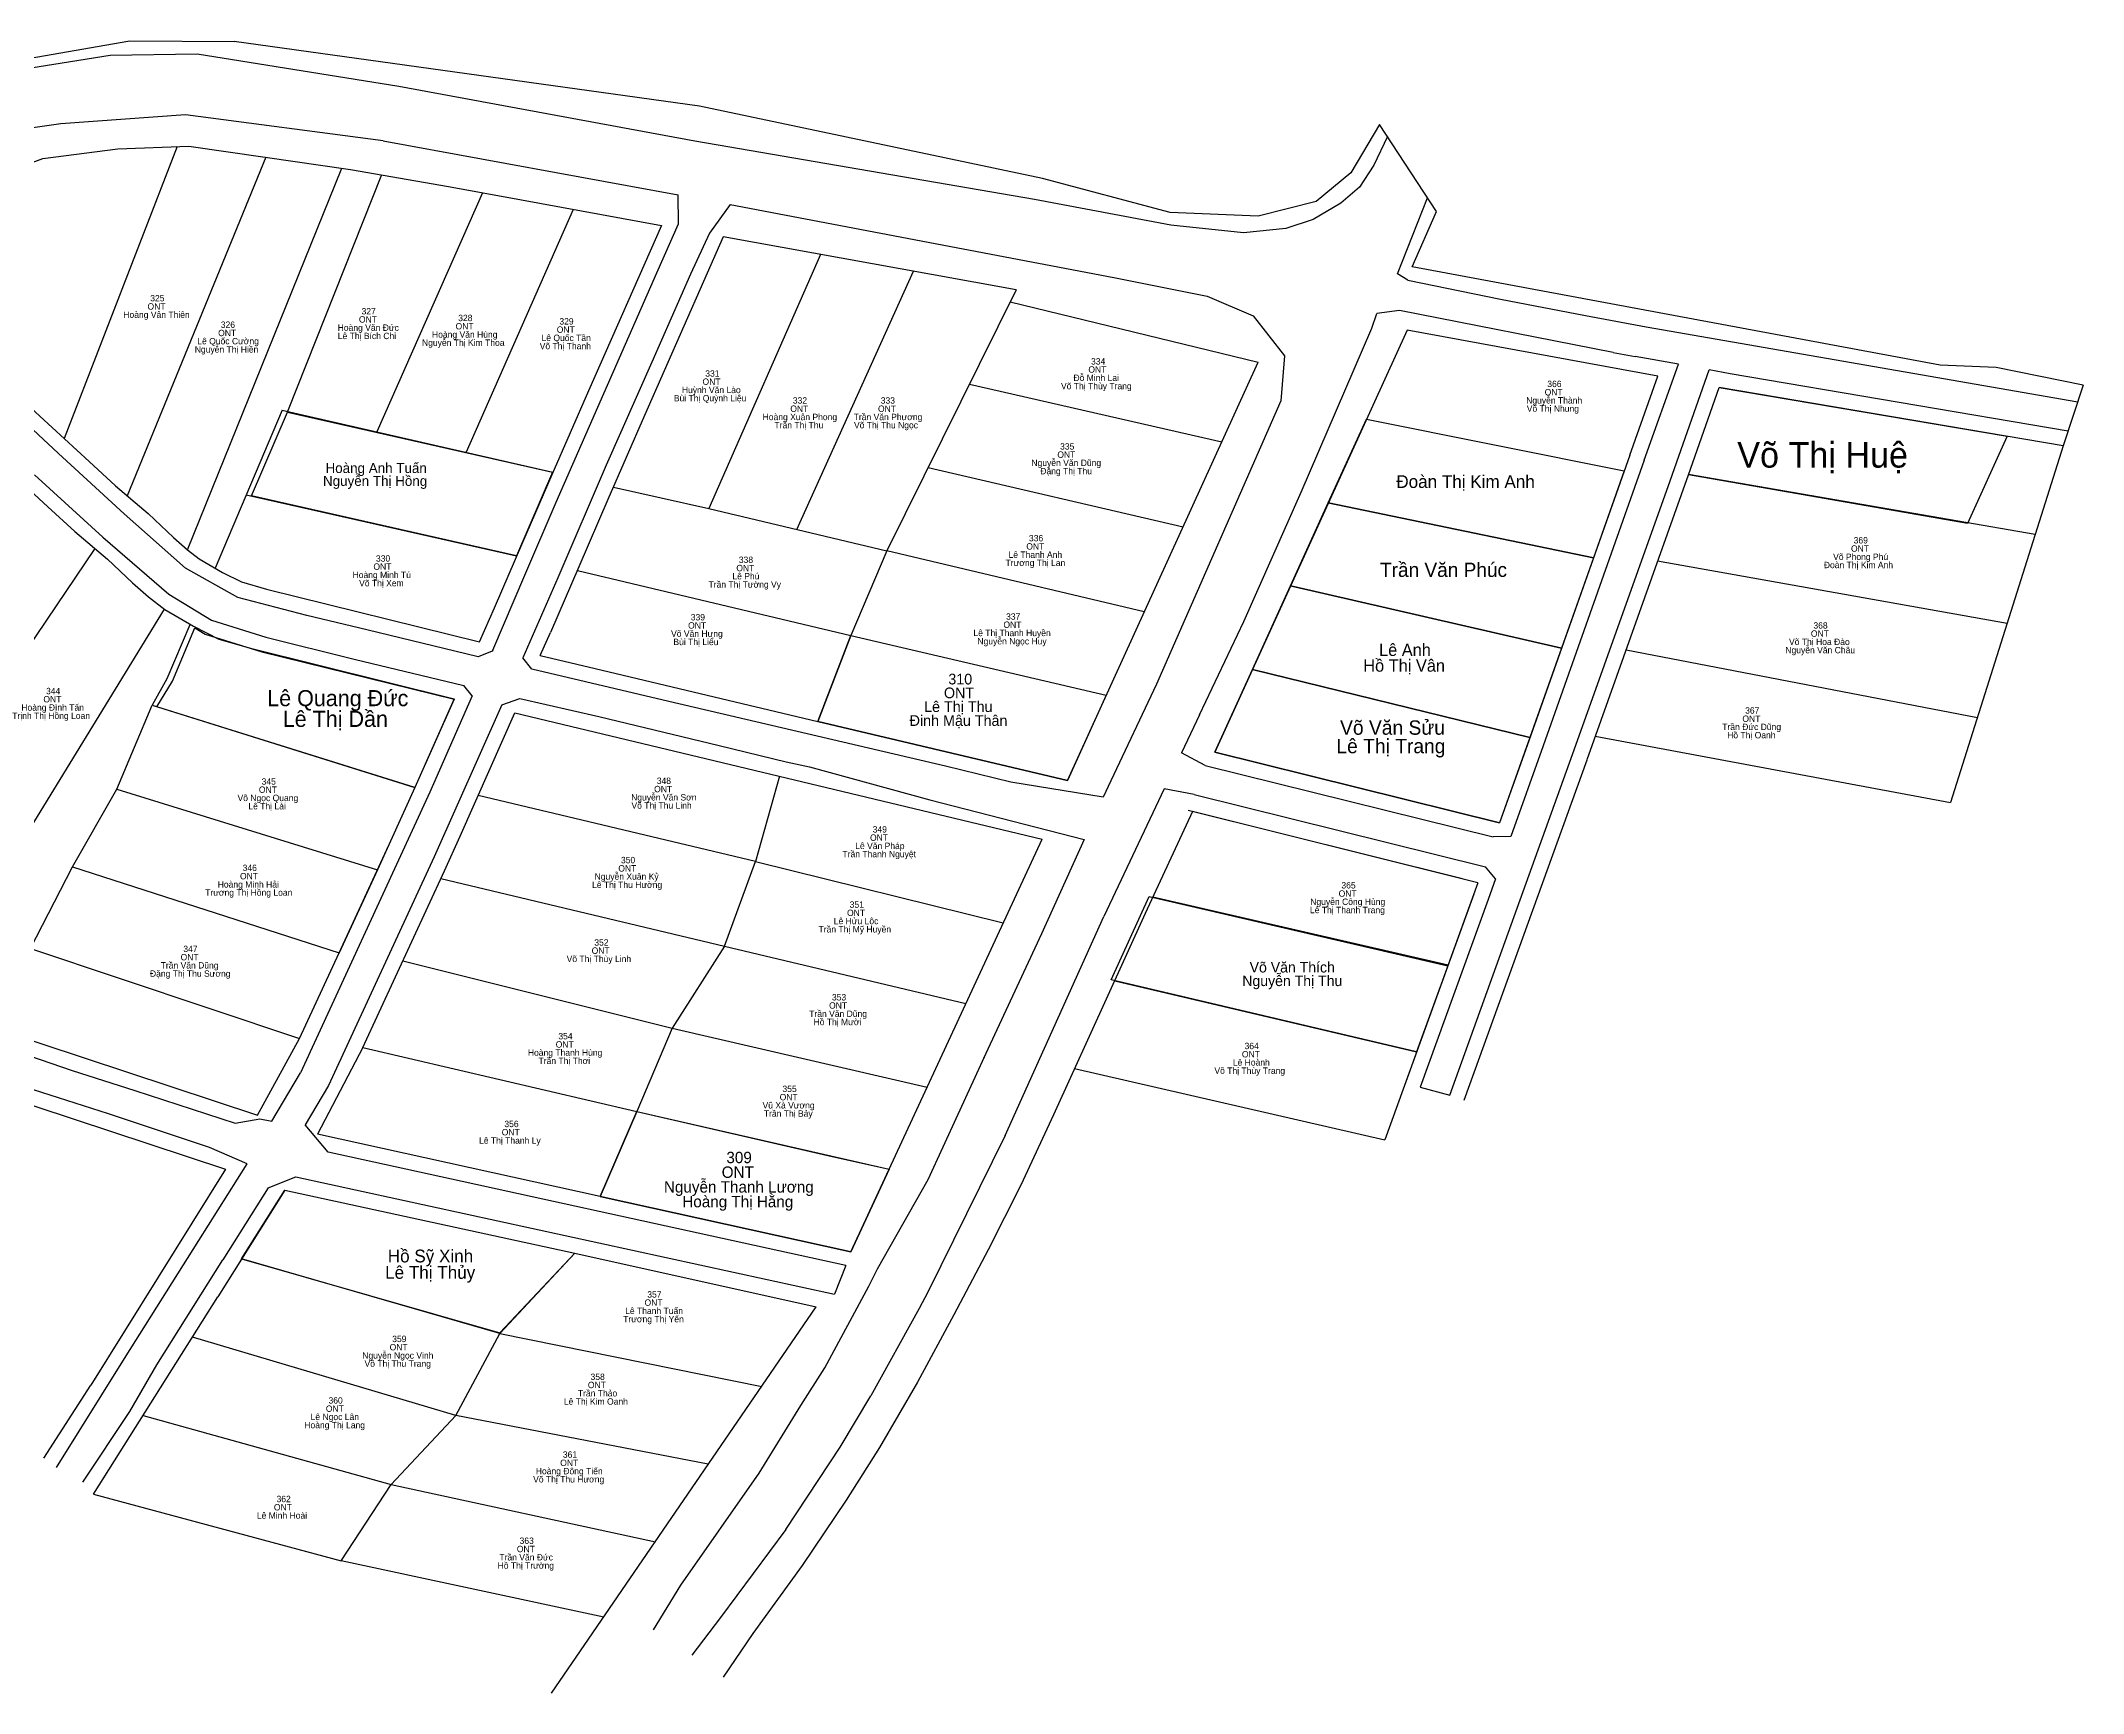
# Model space of a CAD drawing. Extents: x 540459 to 540767, y 1835157 to 1835365.
# Drawn here: x 540566.5 to 540766.6, y 1835202.7 to 1835364.6 of the extents above; entities that cross this region are included whole.
import ezdxf

# ---------------------------------------------------------------- set-up
doc = ezdxf.new("R2010")
doc.units = 0
for name, color, linetype in [('Level 10', 7, 'Continuous'), ('Level 16', 7, 'Continuous'), ('Level 22', 7, 'Continuous'), ('Level 23', 7, 'Continuous'), ('Level 52', 7, 'Continuous'), ('Level 54', 7, 'Continuous')]:
    doc.layers.add(name, color=color, linetype=linetype)

msp = doc.modelspace()

# ---------------------------------------------------------------- linework, layer by layer
at = {"layer": 'Level 10'}
for p, q in [((540579.9, 1835354.24), (540568.82, 1835325.63)), ((540588.56, 1835353.2), (540575, 1835320.03)), ((540580.91, 1835314.75), (540596.01, 1835352.13)), ((540599.91, 1835351.46), (540590.69, 1835328.3)), ((540609.81, 1835349.71), (540599.45, 1835326.29)), ((540618.68, 1835348.09), (540608.21, 1835324.29)), ((540642.9, 1835343.68), (540631.96, 1835318.79)), ((540640.58, 1835316.74), (540652.01, 1835342.03)), ((540662.09, 1835340.21), (540649.41, 1835314.63)), ((540661.5, 1835339.04), (540685.78, 1835333.12)), ((540657.51, 1835330.97), (540682.22, 1835325.32)), ((540590.17, 1835328.42), (540616.7, 1835322.34)), ((540696.4, 1835327.55), (540721.65, 1835322.49)), ((540653.46, 1835322.81), (540678.43, 1835316.99)), ((540761.91, 1835316.23), (540727.94, 1835322.11)), ((540586.62, 1835320.04), (540583.62, 1835312.95)), ((540586.66, 1835320.13), (540613.13, 1835314.16)), ((540586.66, 1835320.13), (540613.13, 1835314.16)), ((540622.62, 1835320.89), (540631.96, 1835318.79)), ((540692.65, 1835319.33), (540718.63, 1835313.94)), ((540631.96, 1835318.79), (540649.41, 1835314.63)), ((540571.82, 1835314.86), (540554.99, 1835289.94)), ((540649.41, 1835314.63), (540645.88, 1835306.36)), ((540674.63, 1835308.65), (540649.41, 1835314.63)), ((540759.16, 1835307.52), (540724.92, 1835313.62)), ((540619.09, 1835312.71), (540645.88, 1835306.36)), ((540688.95, 1835311.2), (540715.5, 1835305.09)), ((540578.6, 1835308.93), (540562.98, 1835283.38)), ((540581.11, 1835307.39), (540578.87, 1835302.11)), ((540645.88, 1835306.36), (540642.64, 1835297.91)), ((540645.88, 1835306.36), (540670.9, 1835300.49)), ((540645.88, 1835306.36), (540670.9, 1835300.49)), ((540721.83, 1835304.95), (540756.25, 1835298.32)), ((540578.87, 1835302.11), (540577.43, 1835299.51)), ((540685.23, 1835303.02), (540712.41, 1835296.36)), ((540573.97, 1835291.3), (540577.43, 1835299.51)), ((540577.43, 1835299.51), (540603.17, 1835291.46)), ((540718.81, 1835296.47), (540753.62, 1835289.98)), ((540573.97, 1835291.3), (540599.5, 1835283.38)), ((540638.88, 1835292.57), (540636.54, 1835284.19)), ((540636.54, 1835284.19), (540609.36, 1835290.67)), ((540705.8, 1835282.5), (540678.94, 1835289.2)), ((540569.63, 1835283.68), (540595.75, 1835275.25)), ((540633.5, 1835275.9), (540636.54, 1835284.19)), ((540636.54, 1835284.19), (540660.81, 1835278.18)), ((540605.72, 1835282.54), (540633.5, 1835275.9)), ((540704.39, 1835274.05), (540675.46, 1835280.7)), ((540706.9, 1835281), (540700.24, 1835262.63)), ((540565.53, 1835275.68), (540591.88, 1835266.88)), ((540633.5, 1835275.9), (540628.37, 1835267.86)), ((540633.5, 1835275.9), (540657.15, 1835270.29)), ((540601.99, 1835274.46), (540628.37, 1835267.86)), ((540671.73, 1835272.52), (540701.3, 1835265.55)), ((540628.37, 1835267.86), (540624.91, 1835259.71)), ((540628.37, 1835267.86), (540653.36, 1835262.11)), ((540598.07, 1835265.97), (540624.91, 1835259.71)), ((540667.8, 1835263.91), (540698.18, 1835256.93)), ((540624.91, 1835259.71), (540621.33, 1835251.4)), ((540624.91, 1835259.71), (540644.04, 1835255.3)), ((540644.04, 1835255.3), (540649.63, 1835254.07)), ((540586.2, 1835245.27), (540611.5, 1835238.03)), ((540611.5, 1835238.03), (540618.85, 1835245.83)), ((540607.17, 1835229.94), (540581.39, 1835237.62)), ((540607.17, 1835229.94), (540611.5, 1835237.98)), ((540611.5, 1835237.98), (540637.15, 1835232.77)), ((540576.55, 1835229.94), (540600.86, 1835223.18)), ((540600.86, 1835223.18), (540607.17, 1835229.94)), ((540631.92, 1835225.15), (540607.17, 1835229.94)), ((540571.69, 1835222.22), (540595.96, 1835215.7)), ((540595.96, 1835215.7), (540600.86, 1835223.18)), ((540600.86, 1835223.18), (540626.73, 1835217.57)), ((540621.67, 1835210.19), (540595.96, 1835215.7))]:
    msp.add_line(p, q, dxfattribs=at)
for points in [[(540730.96, 1835330.64), (540759.17, 1835325.86), (540755.26, 1835317.31), (540727.93, 1835322.08)], [(540590.71, 1835328.21), (540616.66, 1835322.35), (540613.13, 1835314.16), (540587.16, 1835320.02)], [(540696.4, 1835327.55), (540721.65, 1835322.49), (540718.63, 1835313.94), (540692.65, 1835319.33)], [(540692.65, 1835319.33), (540718.63, 1835313.94), (540715.5, 1835305.09), (540688.95, 1835311.2)], [(540688.95, 1835311.2), (540715.5, 1835305.09), (540712.41, 1835296.36), (540685.23, 1835303.02)], [(540581.63, 1835307.08), (540582.64, 1835306.47), (540588.17, 1835304.73), (540607.01, 1835300.12), (540603.17, 1835291.46), (540577.9, 1835299.36), (540579.43, 1835301.87)], [(540645.88, 1835306.36), (540670.9, 1835300.49), (540667.1, 1835292.14), (540642.64, 1835297.91)], [(540685.23, 1835303.02), (540712.41, 1835296.36), (540709.42, 1835288), (540681.54, 1835294.92)], [(540624.91, 1835259.71), (540649.63, 1835254.07), (540645.87, 1835245.96), (540621.33, 1835251.4)], [(540590.44, 1835252.02), (540618.85, 1835245.83), (540611.5, 1835237.98), (540586.2, 1835245.27)]]:
    msp.add_lwpolyline(points, close=True, dxfattribs=at)
for points in [[(540766.6, 1835330.87), (540764.66, 1835324.92)], [(540565.53, 1835275.68), (540569.63, 1835283.68), (540573.97, 1835291.3)], [(540675.11, 1835280.78), (540704.36, 1835273.97), (540701.3, 1835265.55), (540671.38, 1835272.61), (540675.11, 1835280.78)]]:
    msp.add_lwpolyline(points, dxfattribs=at)
at = {"layer": 'Level 22'}
for p, q in [((540573.33, 1835363.15), (540561.66, 1835361.31)), ((540581.83, 1835363.28), (540573.33, 1835363.15)), ((540601.59, 1835360.14), (540581.83, 1835363.28)), ((540600.06, 1835354.8), (540628.98, 1835349.5)), ((540634.05, 1835348.57), (540671.64, 1835341.42)), ((540699.44, 1835341.77), (540702.38, 1835349.21)), ((540671.64, 1835341.42), (540680.79, 1835339.59)), ((540700.46, 1835341.14), (540699.44, 1835341.77)), ((540680.79, 1835339.59), (540685.28, 1835337.66)), ((540700.46, 1835341.14), (540709.54, 1835339.3)), ((540685.28, 1835337.66), (540688.35, 1835333.75)), ((540696.93, 1835336.45), (540697.42, 1835337.89)), ((540699.62, 1835338.17), (540697.42, 1835337.89)), ((540720.56, 1835334.08), (540699.62, 1835338.17)), ((540709.54, 1835339.3), (540717.86, 1835337.68)), ((540717.86, 1835337.68), (540723.8, 1835336.58)), ((540723.8, 1835336.58), (540766.07, 1835329.22)), ((540556.47, 1835335.17), (540568.26, 1835324.17)), ((540688.35, 1835333.75), (540688.01, 1835329.32)), ((540720.56, 1835334.08), (540722.73, 1835333.69)), ((540726.96, 1835332.91), (540722.73, 1835333.69)), ((540723.6, 1835323.51), (540726.96, 1835332.91)), ((540726.13, 1835321.5), (540729.97, 1835332.36)), ((540732.02, 1835331.98), (540729.97, 1835332.36)), ((540765.13, 1835326.37), (540732.02, 1835331.98)), ((540688.01, 1835329.32), (540675.84, 1835301.58)), ((540723.6, 1835323.51), (540713.7, 1835295.52)), ((540572.61, 1835315.99), (540565.91, 1835322.09)), ((540716.59, 1835294.69), (540726.13, 1835321.5)), ((540572.61, 1835315.99), (540579.06, 1835310.39)), ((540579.06, 1835310.39), (540583.26, 1835307.85)), ((540583.26, 1835307.85), (540588.58, 1835306.18)), ((540588.58, 1835306.18), (540597.21, 1835304.04)), ((540597.21, 1835304.04), (540607.98, 1835301.43)), ((540608.78, 1835300.42), (540607.98, 1835301.43)), ((540608.78, 1835300.42), (540604.65, 1835291)), ((540611.69, 1835299.56), (540605.06, 1835284.65)), ((540680.03, 1835298.57), (540678.26, 1835294.85)), ((540713.7, 1835295.52), (540710.53, 1835286.66)), ((540680.6, 1835293.61), (540678.26, 1835294.85)), ((540680.6, 1835293.61), (540708.79, 1835286.61)), ((540704.56, 1835261.32), (540716.59, 1835294.69)), ((540676.59, 1835291.31), (540670.66, 1835278.81)), ((540679.51, 1835290.78), (540676.58, 1835291.31)), ((540604.65, 1835291), (540591.97, 1835263.5)), ((540679.51, 1835290.78), (540708.06, 1835283.68)), ((540710.53, 1835286.66), (540708.79, 1835286.61)), ((540605.06, 1835284.65), (540594.71, 1835262.27)), ((540709.04, 1835282.51), (540708.06, 1835283.68)), ((540709.04, 1835282.51), (540708.31, 1835280.49)), ((540708.31, 1835280.49), (540701.65, 1835262.11)), ((540663.82, 1835263.61), (540670.66, 1835278.81)), ((540559.76, 1835267.1), (540569.59, 1835263.74)), ((540653.47, 1835253.05), (540659.32, 1835265.85)), ((540569.59, 1835263.74), (540575.75, 1835261.78)), ((540589.16, 1835258.77), (540591.97, 1835263.5)), ((540661.01, 1835257.36), (540663.82, 1835263.61)), ((540573.17, 1835259.49), (540565.8, 1835261.85)), ((540575.75, 1835261.78), (540585.56, 1835258.58)), ((540594.71, 1835262.27), (540592.43, 1835258.39)), ((540701.65, 1835262.11), (540704.56, 1835261.32)), ((540583.04, 1835256.17), (540573.17, 1835259.49)), ((540585.56, 1835258.58), (540587.97, 1835259)), ((540587.97, 1835259), (540589.16, 1835258.77)), ((540594.67, 1835255.73), (540592.43, 1835258.39)), ((540661.01, 1835257.36), (540653.41, 1835242)), ((540586.73, 1835254.58), (540583.04, 1835256.17)), ((540645.4, 1835244.61), (540594.67, 1835255.73)), ((540582.02, 1835247.08), (540586.73, 1835254.58)), ((540588.79, 1835252.22), (540591.52, 1835253.32)), ((540591.52, 1835253.32), (540644.27, 1835241.83)), ((540588.79, 1835252.22), (540584.35, 1835245.17)), ((540648.48, 1835244.3), (540653.47, 1835253.05)), ((540574.74, 1835235.53), (540582.02, 1835247.08)), ((540577.9, 1835234.9), (540584.35, 1835245.17)), ((540645.4, 1835244.61), (540644.27, 1835241.83)), ((540647.63, 1835242.59), (540648.48, 1835244.3)), ((540643.32, 1835234.6), (540647.63, 1835242.59)), ((540653.41, 1835242), (540652.58, 1835240.42)), ((540652.58, 1835240.42), (540647.83, 1835231.86)), ((540568.05, 1835224.84), (540574.74, 1835235.53)), ((540575.24, 1835230.33), (540577.9, 1835234.9)), ((540570.63, 1835223.4), (540575.24, 1835230.33)), ((540629.23, 1835213.31), (540636.89, 1835224.27)), ((540639.52, 1835218.76), (540633.11, 1835210.14)), ((540626.56, 1835208.92), (540629.23, 1835213.31)), ((540633.11, 1835210.14), (540630.29, 1835206.44))]:
    msp.add_line(p, q, dxfattribs=at)
for points in [[(540698.44, 1835355.23), (540697.11, 1835352.42), (540695.7, 1835350.25), (540693.89, 1835348.69), (540691.18, 1835347.09), (540688.5, 1835346.23), (540684.36, 1835345.79), (540677.22, 1835346.53), (540663.86, 1835349.06), (540630.59, 1835354.77), (540601.59, 1835360.14)], [(540600.06, 1835354.8), (540580.71, 1835357.35), (540568.49, 1835356.47), (540562.78, 1835355.66), (540556.59, 1835352.19), (540551.09, 1835348.18), (540546.94, 1835343.65)], [(540610.8, 1835304.91), (540613.95, 1835312.25), (540617.03, 1835319.41), (540621.09, 1835328.7), (540626.89, 1835341.87), (540628.99, 1835346.68), (540628.98, 1835349.5)], [(540634.05, 1835348.57), (540632.03, 1835345.75), (540630.16, 1835341.74), (540626.37, 1835333.11), (540621.91, 1835323.03), (540617.19, 1835312), (540613.75, 1835304.16)], [(540680.03, 1835298.57), (540684.39, 1835307.72), (540689.99, 1835320.37), (540696.93, 1835336.45)], [(540610.8, 1835304.91), (540610.74, 1835304.81), (540609.38, 1835304.26), (540598.47, 1835306.9), (540592.59, 1835308.31), (540585.83, 1835310.07), (540580.71, 1835312.93), (540574.69, 1835318.27), (540568.26, 1835324.17)], [(540670.6, 1835290.49), (540661.54, 1835291.98), (540655.15, 1835293.53), (540628.06, 1835299.87), (540614.62, 1835303.05), (540613.75, 1835304.16)], [(540675.84, 1835301.58), (540671.34, 1835292.12), (540670.6, 1835290.49)], [(540611.69, 1835299.56), (540613.46, 1835300.18), (540621.2, 1835298.41), (540632.98, 1835295.57), (540639.55, 1835293.98), (540641.82, 1835293.47), (540653.61, 1835290.23), (540668.73, 1835286.35)], [(540680.03, 1835298.57), (540678.26, 1835294.85)], [(540680.03, 1835298.57), (540678.26, 1835294.85)], [(540668.73, 1835286.35), (540664.55, 1835277.13), (540658.88, 1835264.89)], [(540636.89, 1835224.27), (540640.99, 1835230.92), (540643.32, 1835234.6)], [(540639.52, 1835218.76), (540644.84, 1835226.83), (540647.83, 1835231.86)]]:
    msp.add_lwpolyline(points, dxfattribs=at)
at = {"layer": 'Level 23'}
for p, q in [((540561.53, 1835362.21), (540575.24, 1835364.6)), ((540575.24, 1835364.6), (540585.46, 1835364.53)), ((540631.04, 1835358.21), (540585.46, 1835364.53)), ((540664.67, 1835351.11), (540631.04, 1835358.21)), ((540703.26, 1835347.87), (540697.67, 1835356.41)), ((540653.78, 1835341.71), (540633.39, 1835345.4)), ((540662.08, 1835340.2), (540653.78, 1835341.71)), ((540700.37, 1835336.27), (540681.54, 1835294.92)), ((540724.95, 1835331.75), (540700.37, 1835336.27)), ((540667.1, 1835292.14), (540685.78, 1835333.12)), ((540722.19, 1835324.01), (540724.95, 1835331.75)), ((540727.93, 1835322.08), (540730.96, 1835330.64)), ((540764.66, 1835324.92), (540730.96, 1835330.64)), ((540722.18, 1835324.01), (540712.29, 1835296.02)), ((540718, 1835294.19), (540727.93, 1835322.08)), ((540609.49, 1835305.72), (540610.96, 1835309.05)), ((540615.45, 1835304.37), (540616.45, 1835306.63)), ((540607.03, 1835300.15), (540603.17, 1835291.46)), ((540610.56, 1835293.3), (540612.98, 1835298.78)), ((540612.98, 1835298.78), (540664.62, 1835286.4)), ((540642.64, 1835297.91), (540667.1, 1835292.14)), ((540712.29, 1835296.03), (540709.42, 1835288)), ((540607.61, 1835286.7), (540610.56, 1835293.3)), ((540681.54, 1835294.92), (540709.42, 1835288)), ((540705.97, 1835260.81), (540718, 1835294.18)), ((540707.31, 1835282.13), (540679.36, 1835289.1)), ((540595.75, 1835275.25), (540600.62, 1835285.8)), ((540606.07, 1835283.3), (540607.61, 1835286.7)), ((540645.87, 1835245.96), (540664.62, 1835286.4)), ((540598.07, 1835265.97), (540606.07, 1835283.3)), ((540707.31, 1835282.13), (540698.18, 1835256.93)), ((540561.69, 1835267.96), (540587.76, 1835259.35)), ((540598.07, 1835265.97), (540593.64, 1835257.49)), ((540557.7, 1835262.95), (540584.63, 1835254.06)), ((540621.33, 1835251.4), (540593.64, 1835257.49)), ((540584.63, 1835254.06), (540571.44, 1835232.91)), ((540590.44, 1835252.02), (540583.87, 1835241.55)), ((540590.44, 1835252.02), (540618.85, 1835245.83)), ((540621.33, 1835251.4), (540645.87, 1835245.96)), ((540618.85, 1835245.83), (540642.49, 1835240.56)), ((540571.69, 1835222.22), (540583.87, 1835241.55)), ((540616.55, 1835202.73), (540642.49, 1835240.56)), ((540566.82, 1835225.75), (540571.44, 1835232.91))]:
    msp.add_line(p, q, dxfattribs=at)
for points in [[(540697.67, 1835356.41), (540694.85, 1835351.67), (540691.46, 1835348.85), (540685.79, 1835347.41), (540677.15, 1835347.77), (540664.67, 1835351.11)], [(540550.64, 1835342.31), (540555.81, 1835347.56), (540559.85, 1835350.5), (540566.72, 1835353.08), (540574.06, 1835354.02), (540581.04, 1835354.29), (540588.52, 1835353.2), (540596.88, 1835351.98), (540606.46, 1835350.33), (540613.61, 1835349.01), (540627.32, 1835346.51)], [(540758.07, 1835332.59), (540752.59, 1835332.84), (540700.88, 1835342.47), (540703.26, 1835347.87)], [(540627.32, 1835346.51), (540620.19, 1835330.32), (540616.58, 1835322.07), (540613.73, 1835315.44), (540610.95, 1835309.03)], [(540633.39, 1835345.4), (540625.68, 1835327.9), (540622.09, 1835319.68), (540619.24, 1835313.06), (540616.46, 1835306.65)], [(540550.64, 1835342.31), (540554.69, 1835338.68), (540557.37, 1835336.27), (540561.67, 1835332.27), (540563.28, 1835330.77), (540566.44, 1835327.83), (540571.26, 1835323.38), (540573.84, 1835321.02), (540577.04, 1835318.28), (540579.54, 1835315.95), (540580.9, 1835314.75), (540582.05, 1835313.87), (540584.34, 1835312.53), (540586.19, 1835311.59), (540588.63, 1835310.88), (540609.49, 1835305.72)], [(540546.42, 1835338.03), (540550.68, 1835334.22), (540553.32, 1835331.85), (540557.58, 1835327.87), (540559.19, 1835326.38), (540562.36, 1835323.43), (540567.2, 1835318.96), (540569.86, 1835316.53), (540573.05, 1835313.81), (540575.51, 1835311.5), (540577.08, 1835310.12), (540578.69, 1835308.88), (540581.47, 1835307.26), (540583.97, 1835305.99), (540587.07, 1835305.09), (540607.03, 1835300.15)], [(540766.6, 1835330.87), (540758.07, 1835332.59)], [(540615.45, 1835304.37), (540620.82, 1835303.12), (540630.45, 1835300.83), (540642.64, 1835297.91)], [(540603.17, 1835291.46), (540599.5, 1835283.38), (540595.75, 1835275.25)], [(540679.36, 1835289.1), (540674.73, 1835279.11), (540671.07, 1835271.08), (540665.73, 1835259.37), (540662.53, 1835252.49), (540659.35, 1835246.16), (540655.96, 1835239.8), (540652.4, 1835233.2), (540648.68, 1835226.81), (540645.42, 1835221.62), (540641.1, 1835215.24), (540636.29, 1835208.56), (540633.38, 1835204.3)], [(540587.76, 1835259.35), (540591.88, 1835266.88), (540595.75, 1835275.25)]]:
    msp.add_lwpolyline(points, dxfattribs=at)
at = {"layer": 'Level 52'}
msp.add_line((540590.17, 1835328.42), (540586.62, 1835320.04), dxfattribs=at)
at = {"layer": 'Level 54'}
msp.add_line((540764.66, 1835324.92), (540753.62, 1835289.98), dxfattribs=at)

# ---------------------------------------------------------------- texts
at = {"layer": 'Level 10'}
for s, height, p in [('Võ Thị Huệ', 2.5, (540732.72, 1835322.79)), ('Hoàng Anh Tuấn', 0.9815, (540594.42, 1835322.26)), ('Nguyễn Thị Hồng', 0.9815, (540594.17, 1835321)), ('Đoàn Thị Kim Anh', 1.25, (540699.32, 1835320.8)), ('Trần Văn Phúc', 1.395, (540697.72, 1835312.08)), ('Lê Anh', 1.197, (540697.63, 1835304.34)), ('Hồ Thị Vân', 1.197, (540696.08, 1835302.8)), ('310', 1.048, (540655.43, 1835301.55)), ('Lê Quang Đức', 1.575, (540588.71, 1835299.42)), ('Lê Thị Thu', 1.048, (540653.06, 1835298.85)), ('ONT', 1.048, (540655, 1835300.2)), ('Lê Thị Dần', 1.575, (540590.23, 1835297.39)), ('Đinh Mậu Thân', 1.048, (540651.64, 1835297.49)), ('Võ Văn Sửu', 1.409, (540693.81, 1835296.62)), ('Lê Thị Trang', 1.4087, (540693.45, 1835294.81)), ('Nguyễn Thị Thu', 1.03, (540684.23, 1835272)), ('Võ Văn Thích', 1.03, (540684.95, 1835273.33)), ('309', 1.116, (540633.69, 1835254.65)), ('ONT', 1.116, (540633.23, 1835253.21)), ('Nguyễn Thanh Lương', 1.1163, (540627.57, 1835251.77)), ('Hoàng Thị Hằng', 1.1163, (540629.37, 1835250.33)), ('Hồ Sỹ Xinh', 1.25, (540600.52, 1835244.93)), ('Lê Thị Thủy', 1.25, (540600.26, 1835243.32))]:
    msp.add_text(s, height=height, dxfattribs=at).set_placement(p)
at = {"layer": 'Level 16'}
for s, p in [('325', (540577.25, 1835339.08)), ('Hoàng Vân Thiên', (540574.61, 1835337.46)), ('ONT', (540576.98, 1835338.27)), ('ONT', (540597.69, 1835337)), ('327', (540597.95, 1835337.8)), ('328', (540607.42, 1835337.14)), ('329', (540617.33, 1835336.81)), ('Lê Quốc Cường', (540581.86, 1835334.87)), ('ONT', (540583.9, 1835335.67)), ('326', (540584.16, 1835336.48)), ('Hoàng Văn Đức', (540595.61, 1835336.19)), ('Lê Thị Bích Chi', (540595.62, 1835335.38)), ('Nguyễn Thị Kim Thoa', (540603.87, 1835334.72)), ('Hoàng Văn Hùng', (540604.85, 1835335.52)), ('ONT', (540607.16, 1835336.33)), ('Lê Quốc Tần', (540615.58, 1835335.19)), ('ONT', (540617.07, 1835336)), ('Nguyễn Thị Hiền', (540581.61, 1835334.06)), ('Võ Thị Thanh', (540615.4, 1835334.39)), ('334', (540669.41, 1835332.89)), ('ONT', (540631.35, 1835330.9)), ('331', (540631.62, 1835331.7)), ('Đỗ Minh Lai', (540667.69, 1835331.28)), ('ONT', (540669.15, 1835332.09)), ('366', (540714.11, 1835330.68)), ('Bùi Thị Quỳnh Liệu', (540628.54, 1835329.28)), ('Huỳnh Văn Lào', (540629.33, 1835330.09)), ('332', (540640.2, 1835329.06)), ('333', (540648.81, 1835329.06)), ('Võ Thị Thùy Trang', (540666.47, 1835330.47)), ('Nguyễn Thành', (540712.04, 1835329.07)), ('ONT', (540713.85, 1835329.87)), ('Hoàng Xuân Phong', (540637.24, 1835327.44)), ('Trần Thị Thu', (540638.4, 1835326.64)), ('ONT', (540639.95, 1835328.25)), ('Trần Văn Phương', (540646.16, 1835327.44)), ('ONT', (540648.54, 1835328.25)), ('Võ Thị Nhung', (540712.1, 1835328.26)), ('Võ Thị Thu Ngọc', (540646.19, 1835326.64)), ('Nguyễn Văn Dũng', (540663.57, 1835322.95)), ('ONT', (540666.11, 1835323.75)), ('335', (540666.38, 1835324.56)), ('Đặng Thị Thu', (540664.44, 1835322.14)), ('ONT', (540663.07, 1835314.76)), ('336', (540663.33, 1835315.57)), ('369', (540744.12, 1835315.36)), ('ONT', (540599.11, 1835312.78)), ('330', (540599.36, 1835313.58)), ('338', (540634.91, 1835313.45)), ('Trương Thị Lan', (540661.04, 1835313.15)), ('Lê Thanh Anh', (540661.33, 1835313.95)), ('Đoàn Thị Kim Anh', (540741.2, 1835312.94)), ('Võ Phong Phú', (540742.11, 1835313.74)), ('ONT', (540743.86, 1835314.55)), ('Hoàng Minh Tú', (540597.07, 1835311.97)), ('Võ Thị Xem', (540597.71, 1835311.16)), ('Trần Thị Tường Vy', (540631.94, 1835311.03)), ('Lê Phú', (540634.28, 1835311.84)), ('ONT', (540634.66, 1835312.64)), ('ONT', (540629.94, 1835307.02)), ('339', (540630.2, 1835307.82)), ('ONT', (540660.83, 1835307.09)), ('337', (540661.09, 1835307.89)), ('368', (540740.18, 1835307.02)), ('Võ Văn Hưng', (540628.27, 1835306.21)), ('Bùi Thị Liểu', (540628.5, 1835305.4)), ('Lê Thị Thanh Huyền', (540657.89, 1835306.28)), ('Nguyễn Ngọc Huy', (540658.28, 1835305.47)), ('Nguyễn Văn Châu', (540737.43, 1835304.6)), ('Võ Thị Hoa Đào', (540737.79, 1835305.41)), ('ONT', (540739.93, 1835306.22)), ('Hoàng Đình Tấn', (540564.62, 1835298.98)), ('ONT', (540566.78, 1835299.79)), ('344', (540567.04, 1835300.59)), ('367', (540733.49, 1835298.69)), ('Trịnh Thị Hồng Loan', (540563.73, 1835298.17)), ('Trần Đức Dũng', (540731.25, 1835297.08)), ('ONT', (540733.22, 1835297.88)), ('Hồ Thị Oanh', (540731.73, 1835296.27)), ('ONT', (540587.89, 1835290.93)), ('345', (540588.16, 1835291.73)), ('ONT', (540626.61, 1835290.99)), ('348', (540626.87, 1835291.8)), ('Võ Ngọc Quang', (540585.8, 1835290.12)), ('Lê Thị Lài', (540586.86, 1835289.31)), ('Võ Thị Thu Linh', (540624.39, 1835289.38)), ('Nguyễn Văn Sơn', (540624.36, 1835290.18)), ('349', (540648.02, 1835287.04)), ('Trần Thanh Nguyệt', (540645.06, 1835284.62)), ('Lê Văn Pháp', (540646.31, 1835285.42)), ('ONT', (540647.76, 1835286.23)), ('346', (540586.3, 1835283.27)), ('ONT', (540623.1, 1835283.22)), ('350', (540623.36, 1835284.03)), ('Trương Thị Hồng Loan', (540582.63, 1835280.85)), ('Hoàng Minh Hải', (540583.86, 1835281.65)), ('ONT', (540586.04, 1835282.46)), ('Lê Thị Thu Hường', (540620.53, 1835281.61)), ('Nguyễn Xuân Kỷ', (540620.78, 1835282.42)), ('ONT', (540693.67, 1835280.75)), ('365', (540693.94, 1835281.56)), ('ONT', (540645.51, 1835278.86)), ('351', (540645.77, 1835279.67)), ('Lê Thị Thanh Trang', (540690.86, 1835279.14)), ('Nguyễn Công Hùng', (540690.89, 1835279.95)), ('Trần Thị Mỹ Huyền', (540642.72, 1835277.25)), ('Lê Hửu Lộc', (540644.21, 1835278.06)), ('347', (540580.49, 1835275.33)), ('ONT', (540620.49, 1835275.16)), ('352', (540620.75, 1835275.96)), ('Đặng Thị Thu Sương', (540577.22, 1835272.91)), ('Trần Văn Dũng', (540578.27, 1835273.72)), ('ONT', (540580.22, 1835274.52)), ('Võ Thị Thùy Linh', (540618.04, 1835274.35)), ('Trần Văn Dũng', (540641.8, 1835268.98)), ('ONT', (540643.75, 1835269.79)), ('353', (540644.03, 1835270.59)), ('354', (540617.23, 1835266.78)), ('Hồ Thị Mười', (540642.23, 1835268.17)), ('Hoàng Thanh Hùng', (540614.24, 1835265.17)), ('ONT', (540616.97, 1835265.97)), ('ONT', (540684.19, 1835265.01)), ('364', (540684.45, 1835265.82)), ('Trần Thị Thơi', (540615.29, 1835264.36)), ('Võ Thị Thùy Trang', (540681.5, 1835263.4)), ('Lê Hoành', (540683.3, 1835264.21)), ('ONT', (540638.91, 1835260.81)), ('355', (540639.18, 1835261.62)), ('Vũ Xà Vương', (540637.23, 1835260.01)), ('Trần Thị Bảy', (540637.36, 1835259.2)), ('ONT', (540611.68, 1835257.37)), ('356', (540611.94, 1835258.18)), ('Lê Thị Thanh Ly', (540609.46, 1835256.56)), ('ONT', (540625.67, 1835240.68)), ('357', (540625.94, 1835241.48)), ('Trương Thị Yến', (540623.58, 1835239.06)), ('Lê Thanh Tuấn', (540623.77, 1835239.87)), ('359', (540600.95, 1835237.12)), ('Nguyễn Ngọc Vinh', (540598.02, 1835235.5)), ('Võ Thị Thu Trang', (540598.24, 1835234.7)), ('ONT', (540600.7, 1835236.31)), ('358', (540620.38, 1835233.41)), ('360', (540594.71, 1835231.1)), ('Lê Thị Kim Oanh', (540617.77, 1835230.99)), ('Trần Thảo', (540619.14, 1835231.8)), ('ONT', (540620.12, 1835232.61)), ('Hoàng Thị Lang', (540592.34, 1835228.68)), ('Lê Ngọc Lân', (540592.96, 1835229.49)), ('ONT', (540594.45, 1835230.29)), ('ONT', (540617.41, 1835224.98)), ('361', (540617.67, 1835225.79)), ('Võ Thị Thu Hương', (540614.76, 1835223.37)), ('Hoàng Đông Tiến', (540615.02, 1835224.17)), ('ONT', (540589.36, 1835220.63)), ('362', (540589.62, 1835221.44)), ('Lê Minh Hoài', (540587.69, 1835219.82)), ('363', (540613.43, 1835217.35)), ('Hồ Thị Trường', (540611.28, 1835214.92)), ('Trần Văn Đức', (540611.45, 1835215.73)), ('ONT', (540613.16, 1835216.54))]:
    msp.add_text(s, height=0.625, dxfattribs=at).set_placement(p)

doc.saveas('drawing.dxf')
